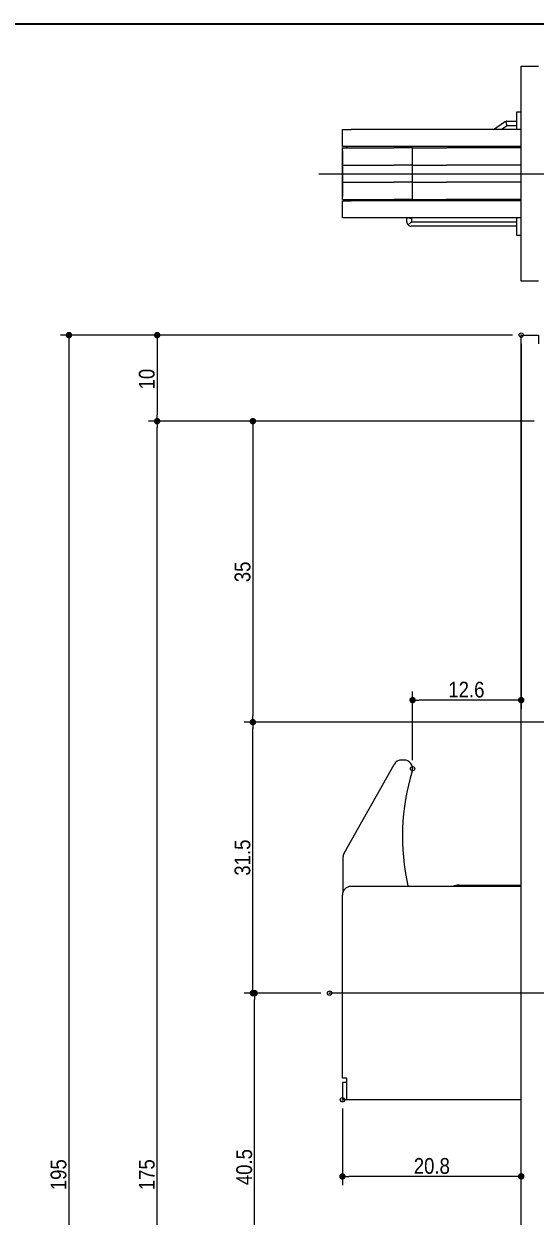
# Model space of a CAD drawing. Units: millimetres on the paper. Extents: x -303 to 303, y -152 to 152.
# Drawn here: x -159.6 to -100.1, y -0.1 to 138.5 of the extents above; entities that cross this region are included whole.
import ezdxf
from ezdxf.enums import TextEntityAlignment as Align

# ---------------------------------------------------------------- set-up
doc = ezdxf.new("R2010")
doc.units = ezdxf.units.MM
doc.header["$PDMODE"] = 32
doc.header["$PDSIZE"] = 0.5
for name, color, linetype, lineweight in [('0-0_1図面枠', 7, 'Continuous', 20), ('0-1_3一般', 7, 'Continuous', 15), ('0-2_2寸法-1', 7, 'Continuous', 5), ('0-3_0', 7, 'Continuous', 25)]:
    doc.layers.add(name, color=color, linetype=linetype, lineweight=lineweight)
doc.layers.add('0-4_Defpoints', color=7, linetype='Continuous')
doc.styles.add('ＭＳ Ｐゴシック', font='')
doc.styles.get('ＭＳ Ｐゴシック').set_extended_font_data('MS PGothic')

# ---------------------------------------------------------------- blocks, each defined once
blk = doc.blocks.new('グループ-2')
at = {"layer": '0-0_1図面枠', "lineweight": 35}
blk.add_lwpolyline([(-200, 138.5), (200, 138.5), (200, -138.5), (-200, -138.5)], close=True, dxfattribs=at)
blk = doc.blocks.new('図面枠')
at = {"layer": '0-0_1図面枠'}
blk.add_blockref('グループ-2', (0, 0), dxfattribs=at)
blk = doc.blocks.new('_Dot')
at = {"layer": '0-3_0'}
blk.add_line((-0.5, 0), (-1, 0), dxfattribs=at)
for points in [[(0, 0), (-0.5, 0), (-0.496, 0.063)], [(0, 0), (-0.496, -0.063), (-0.5, 0)], [(0, 0), (-0.496, 0.063), (-0.484, 0.124)], [(0, 0), (-0.484, -0.124), (-0.496, -0.063)], [(0, 0), (-0.484, 0.124), (-0.465, 0.184)], [(0, 0), (-0.465, -0.184), (-0.484, -0.124)], [(0, 0), (-0.465, 0.184), (-0.438, 0.241)], [(0, 0), (-0.438, -0.241), (-0.465, -0.184)], [(0, 0), (-0.438, 0.241), (-0.405, 0.294)], [(0, 0), (-0.405, -0.294), (-0.438, -0.241)], [(0, 0), (-0.405, 0.294), (-0.364, 0.342)], [(0, 0), (-0.364, -0.342), (-0.405, -0.294)], [(0, 0), (-0.364, 0.342), (-0.319, 0.385)], [(0, 0), (-0.319, -0.385), (-0.364, -0.342)], [(0, 0), (-0.319, 0.385), (-0.268, 0.422)], [(0, 0), (-0.268, -0.422), (-0.319, -0.385)], [(0, 0), (-0.268, 0.422), (-0.213, 0.452)], [(0, 0), (-0.213, -0.452), (-0.268, -0.422)], [(0, 0), (-0.213, 0.452), (-0.155, 0.476)], [(0, 0), (-0.155, -0.476), (-0.213, -0.452)], [(0, 0), (-0.155, 0.476), (-0.094, 0.491)], [(0, 0), (-0.094, -0.491), (-0.155, -0.476)], [(0, 0), (-0.094, 0.491), (-0.031, 0.499)], [(0, 0), (-0.031, -0.499), (-0.094, -0.491)], [(0, 0), (-0.031, 0.499), (0.031, 0.499)], [(0, 0), (0.031, -0.499), (-0.031, -0.499)], [(0, 0), (0.031, 0.499), (0.094, 0.491)], [(0, 0), (0.094, 0.491), (0.155, 0.476)], [(0, 0), (0.155, 0.476), (0.213, 0.452)], [(0, 0), (0.213, 0.452), (0.268, 0.422)], [(0, 0), (0.268, 0.422), (0.319, 0.385)], [(0, 0), (0.319, 0.385), (0.364, 0.342)], [(0, 0), (0.364, 0.342), (0.405, 0.294)], [(0, 0), (0.405, 0.294), (0.438, 0.241)], [(0, 0), (0.438, 0.241), (0.465, 0.184)], [(0, 0), (0.465, 0.184), (0.484, 0.124)], [(0, 0), (0.484, 0.124), (0.496, 0.063)], [(0, 0), (0.496, 0.063), (0.5, 0)], [(0, 0), (0.094, -0.491), (0.031, -0.499)], [(0, 0), (0.155, -0.476), (0.094, -0.491)], [(0, 0), (0.213, -0.452), (0.155, -0.476)], [(0, 0), (0.268, -0.422), (0.213, -0.452)], [(0, 0), (0.319, -0.385), (0.268, -0.422)], [(0, 0), (0.364, -0.342), (0.319, -0.385)], [(0, 0), (0.405, -0.294), (0.364, -0.342)], [(0, 0), (0.438, -0.241), (0.405, -0.294)], [(0, 0), (0.465, -0.184), (0.438, -0.241)], [(0, 0), (0.484, -0.124), (0.465, -0.184)], [(0, 0), (0.496, -0.063), (0.484, -0.124)], [(0, 0), (0.5, 0), (0.496, -0.063)]]:
    blk.add_solid(points, dxfattribs=at)

msp = doc.modelspace()

# ---------------------------------------------------------------- linework, layer by layer
at = {"layer": '0-1_3一般'}
for p, q in [((-101.695, 133.58), (-99.695, 133.58)), ((-101.695, 132.58), (-101.695, 133.58)), ((-101.695, 109.58), (-101.695, 132.58)), ((-102.195, 126.23), (-102.195, 128.28)), ((-102.195, 128.28), (-101.695, 128.28)), ((-122.491, 124.23), (-122.491, 126.23)), ((-122.491, 126.23), (-121.491, 126.23)), ((-101.695, 126.23), (-121.491, 126.23)), ((-104.91, 126.23), (-103.62, 127.1)), ((-103.342, 126.66), (-103.994, 126.23)), ((-103.489, 127.16), (-103.62, 127.1)), ((-103.342, 126.66), (-103.489, 127.16)), ((-103.348, 127.18), (-102.195, 127.18)), ((-102.195, 126.66), (-103.342, 126.66)), ((-121.491, 124.23), (-122.491, 124.23)), ((-122.491, 123.73), (-122.491, 118.43)), ((-122.484, 123.73), (-122.491, 123.73)), ((-122.484, 122.08), (-122.484, 124.08)), ((-122.43, 124.08), (-122.484, 124.08)), ((-122.43, 124.08), (-122.301, 124.08)), ((-122.301, 124.08), (-116.485, 124.08)), ((-121.991, 124.08), (-121.991, 124.23)), ((-101.695, 124.23), (-121.491, 124.23)), ((-115.607, 124.08), (-116.485, 124.08)), ((-115.327, 124.08), (-115.607, 124.08)), ((-114.335, 124.08), (-115.327, 124.08)), ((-114.335, 122.08), (-114.335, 124.08)), ((-114.335, 124.08), (-113.474, 124.08)), ((-113.474, 124.08), (-110.404, 124.08)), ((-108.897, 124.08), (-110.404, 124.08)), ((-101.695, 124.08), (-108.897, 124.08)), ((-122.43, 122.08), (-122.484, 122.08)), ((-122.484, 120.08), (-122.484, 122.08)), ((-122.43, 122.08), (-122.301, 122.08)), ((-122.301, 122.08), (-116.485, 122.08)), ((-115.607, 122.08), (-116.485, 122.08)), ((-115.327, 122.08), (-115.607, 122.08)), ((-114.335, 122.08), (-115.327, 122.08)), ((-114.335, 122.08), (-113.474, 122.08)), ((-113.474, 122.08), (-110.404, 122.08)), ((-108.897, 122.08), (-110.404, 122.08)), ((-101.695, 122.08), (-108.897, 122.08)), ((-122.484, 118.08), (-122.484, 120.08)), ((-122.43, 120.08), (-122.484, 120.08)), ((-122.43, 120.08), (-122.301, 120.08)), ((-122.301, 120.08), (-116.485, 120.08)), ((-115.607, 120.08), (-116.485, 120.08)), ((-115.327, 120.08), (-115.607, 120.08)), ((-114.335, 120.08), (-115.327, 120.08)), ((-114.335, 120.08), (-113.474, 120.08)), ((-113.474, 120.08), (-110.404, 120.08)), ((-108.897, 120.08), (-110.404, 120.08)), ((-101.695, 120.08), (-108.897, 120.08)), ((-122.484, 118.43), (-122.491, 118.43)), ((-122.43, 118.08), (-122.484, 118.08)), ((-122.43, 118.08), (-122.301, 118.08)), ((-122.301, 118.08), (-116.485, 118.08)), ((-121.991, 117.93), (-121.991, 118.08)), ((-101.695, 117.93), (-121.491, 117.93)), ((-115.607, 118.08), (-116.485, 118.08)), ((-115.327, 118.08), (-115.607, 118.08)), ((-114.335, 118.08), (-115.327, 118.08)), ((-114.335, 118.08), (-113.474, 118.08)), ((-113.474, 118.08), (-110.404, 118.08)), ((-108.897, 118.08), (-110.404, 118.08)), ((-101.695, 118.08), (-108.897, 118.08)), ((-121.491, 115.93), (-122.491, 115.93)), ((-101.695, 115.93), (-121.491, 115.93)), ((-114.995, 115.48), (-114.995, 115.826)), ((-114.476, 115.5), (-114.849, 115.126)), ((-114.476, 115.82), (-114.833, 115.93)), ((-114.4, 115.93), (-114.476, 115.82)), ((-114.476, 115.82), (-114.476, 115.5)), ((-114.476, 115.5), (-102.195, 115.5)), ((-102.195, 113.88), (-102.195, 115.93)), ((-102.195, 114.98), (-114.495, 114.98)), ((-101.695, 113.88), (-102.195, 113.88)), ((-101.695, 101.313), (-101.695, 102.313)), ((-101.695, -91.687), (-101.695, 101.313)), ((-115.327, 52.912), (-115.607, 52.914)), ((-122.301, 42.088), (-116.485, 52.405)), ((-122.43, 41.604), (-122.46, 37.461)), ((-101.695, 38.213), (-121.491, 38.213)), ((-114.871, 38.29), (-114.852, 38.213)), ((-101.695, 38.313), (-108.897, 38.365)), ((-122.491, 15.413), (-122.491, 13.413)), ((-121.991, 15.413), (-122.491, 15.413)), ((-121.991, 13.413), (-122.491, 13.413))]:
    msp.add_line(p, q, dxfattribs=at)
at = {"layer": '0-1_3一般', "lineweight": 5}
for p, q in [((-125.252, 121.08), (-12.659, 121.08)), ((-74.08, 25.813), (-123.991, 25.813))]:
    msp.add_line(p, q, dxfattribs=at)
at = {"layer": '0-1_3一般'}
for points in [[(-114.335, 118.08), (-114.335, 120.08), (-114.335, 122.08)], [(-122.491, 115.93), (-122.491, 117.93), (-121.491, 117.93)], [(-99.695, 108.58), (-101.695, 108.58), (-101.695, 109.58)], [(-101.695, 102.313), (-99.695, 102.313), (-99.695, 101.313)], [(-121.991, 15.413), (-121.991, 15.913), (-122.491, 15.913), (-122.491, 37.213)], [(-101.695, 13.413), (-121.991, 13.413), (-121.991, 15.413)]]:
    msp.add_lwpolyline(points, dxfattribs=at)
for centre, radius, start, end in [((-103.348, 126.68), 0.5, 90, 106.38863), ((-114.495, 115.826), 0.5, 162.85129, 180), ((-114.495, 115.48), 0.5, 180, 225), ((-114.495, 115.48), 0.5, 225, 270), ((-115.614, 51.914), 1, 89.58849, 150.58849), ((-115.335, 51.912), 1, 343.01857, 89.58849), ((-89.512, 44.026), 26, 163.01857, 192.74543), ((-121.43, 41.597), 1, 150.58849, 179.58849), ((-121.491, 37.213), 1, 90, 180), ((-108.911, 36.365), 2, 89.58849, 112.46505)]:
    msp.add_arc(centre, radius, start, end, dxfattribs=at)
at = {"layer": '0-2_2寸法-1'}
for p, q in [((-102.695, 102.313), (-155.306, 102.313)), ((-154.306, 101.563), (-154.306, -91.936)), ((-102.695, 102.313), (-145.041, 102.313)), ((-144.041, 101.563), (-144.041, 93.064)), ((-101.695, 101.313), (-101.695, 58.883)), ((-100.195, 92.313), (-145.041, 92.313)), ((-100.195, 92.313), (-145.041, 92.313)), ((-144.041, -81.936), (-144.041, 91.563)), ((-100.195, 92.313), (-133.907, 92.313)), ((-132.907, 91.563), (-132.907, 58.064)), ((-114.335, 52.912), (-114.335, 60.883)), ((-102.446, 59.883), (-113.584, 59.883)), ((-53.295, 57.313), (-133.907, 57.313)), ((-53.295, 57.313), (-133.907, 57.313)), ((-132.907, 26.564), (-132.907, 56.563)), ((-124.991, 25.813), (-133.907, 25.813)), ((-124.991, 25.813), (-133.704, 25.813)), ((-132.704, -13.936), (-132.704, 25.063)), ((-122.491, 12.413), (-122.491, 3.508)), ((-102.446, 4.508), (-121.741, 4.508)), ((-101.695, -91.687), (-101.695, 5.508))]:
    msp.add_line(p, q, dxfattribs=at)
at = {"layer": '0-4_Defpoints'}
for p in [(-101.695, 102.313), (-144.041, 92.313), (-114.335, 59.883), (-132.907, 57.313), (-132.907, 57.313), (-114.335, 51.912), (-132.704, 25.813), (-123.991, 25.813), (-122.491, 13.413), (-122.491, 4.508)]:
    msp.add_point(p, dxfattribs=at)

# ---------------------------------------------------------------- block references
at = {"layer": '0-0_1図面枠'}
msp.add_blockref('図面枠', (-89.375, 0), dxfattribs=at)
at = {"layer": '0-2_2寸法-1', "xscale": 0.7503418, "yscale": 0.7503418}
for p, rotation in [((-154.306, 102.313), 90), ((-144.041, 102.313), 90), ((-144.041, 92.313), 270), ((-144.041, 92.313), 90), ((-132.907, 92.313), 90), ((-114.335, 59.883), 180), ((-132.907, 57.313), 270), ((-132.907, 57.313), 90), ((-132.907, 25.813), 270), ((-132.704, 25.813), 90), ((-122.491, 4.508), 180)]:
    msp.add_blockref('_Dot', p, dxfattribs=dict(at, rotation=rotation))
for p in [(-101.695, 59.883), (-101.695, 4.508)]:
    msp.add_blockref('_Dot', p, dxfattribs=at)

# ---------------------------------------------------------------- texts
at = {"layer": '0-2_2寸法-1', "style": 'ＭＳ Ｐゴシック', "width": 0.9}
for s, p in [('10', (-143.793, 95.998)), ('35', (-132.654, 73.584)), ('31.5', (-132.659, 39.47)), ('40.5', (-132.456, 3.489)), ('195', (-154.058, 2.902)), ('175', (-143.793, 2.902))]:
    msp.add_text(s, height=1.833, rotation=90, dxfattribs=at).set_placement(p, align=Align.BOTTOM_LEFT)
for s, p in [('12.6', (-110.171, 59.635)), ('20.8', (-114.192, 4.26))]:
    msp.add_text(s, height=1.833, dxfattribs=at).set_placement(p, align=Align.BOTTOM_LEFT)

doc.saveas('drawing.dxf')
